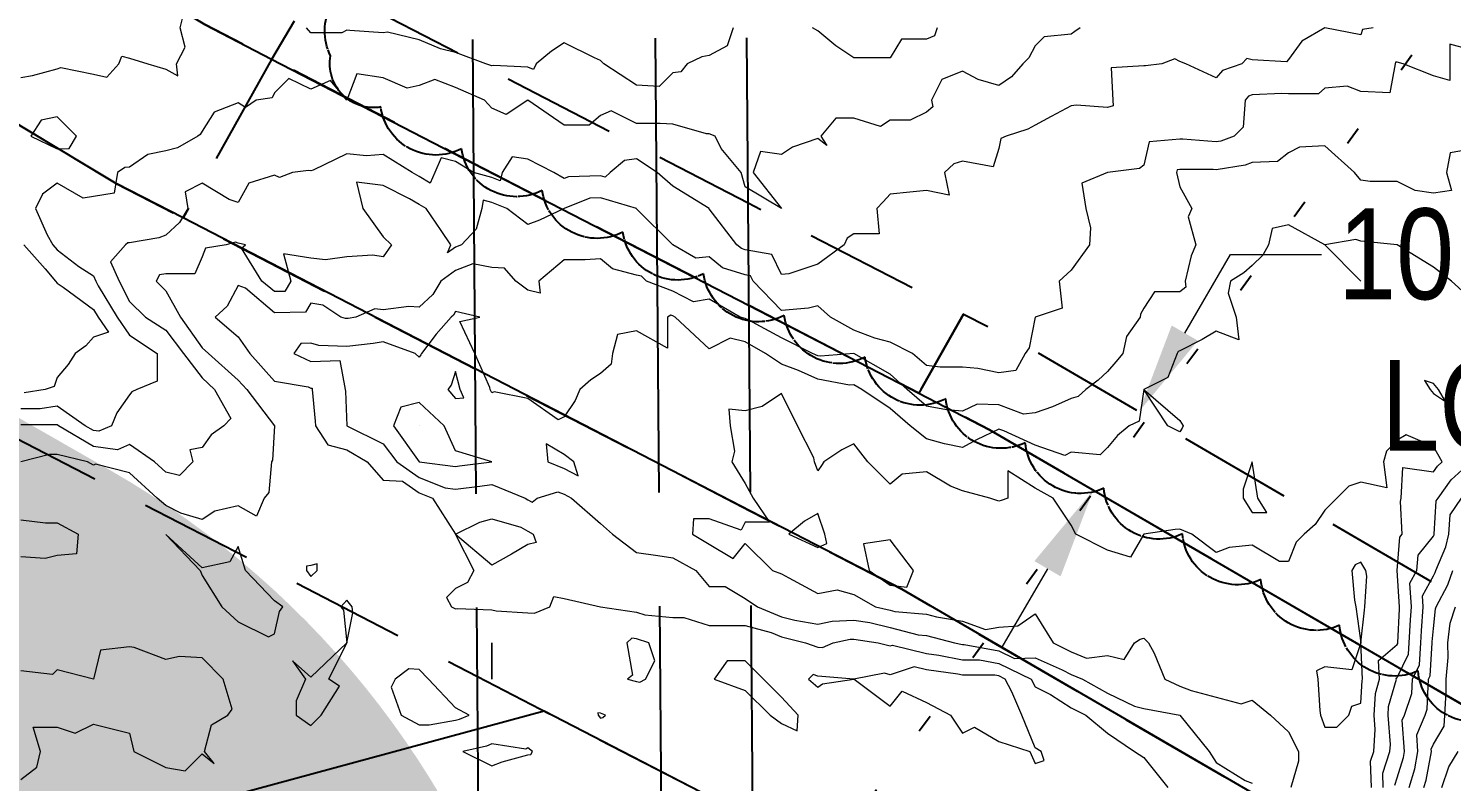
# Model space of a CAD drawing. Extents: x 532589 to 538856, y 6045658 to 6049082.
# Drawn here: x 534126.9 to 534283.3, y 6047279.6 to 6047362.5 of the extents above; entities that cross this region are included whole.
import ezdxf

# ---------------------------------------------------------------- set-up
doc = ezdxf.new("R2010")
doc.units = 0
doc.header["$LTSCALE"] = 5
doc.header["$PDSIZE"] = 0.5
for name, pattern in [('0', [1, 1, 0]), ('foc-ACCESSROAD', [3.75, 2.5, -1.25]), ('foc-TOPO', [1, 0.2, -0.8]), ('foc-UNSURVEYED', [12.5, 10, -2.5])]:
    doc.linetypes.add(name, pattern=pattern)
doc.layers.get('Defpoints').update_dxf_attribs({"color": 9})
for name, color, linetype in [('C-AR', 13, 'foc-ACCESSROAD'), ('C-RW', 13, 'Continuous'), ('C-WS', 13, 'foc-ACCESSROAD'), ('F-AR', 190, 'foc-ACCESSROAD'), ('F-RW', 190, 'Continuous'), ('L-USEC', 7, 'foc-UNSURVEYED'), ('P-BUFFER-H 30m', 51, 'Continuous'), ('T-BUSH', 110, '0'), ('T-VEGETATION CHANGE', 104, 'foc-TOPO')]:
    doc.layers.add(name, color=color, linetype=linetype)
doc.layers.add('C-AR-T', color=13, linetype='Continuous', lineweight=9)
doc.layers.add('C-TOPO-MAJR', color=7, linetype='Continuous', lineweight=15, true_color=0xd3aa5f)
doc.layers.add('C-TOPO-MINR', color=7, linetype='Continuous', lineweight=13, true_color=0xe9d5af)
doc.styles.add('80CG', font='ARIALN.TTF', dxfattribs={"height": 10})
doc.dimstyles.new('Compass 5 000', dxfattribs={"dimscale": 5, "dimtxt": 9, "dimasz": 2, "dimexe": 0.2, "dimexo": 0.0625, "dimgap": 0.5, "dimtad": 0, "dimtih": 1, "dimtoh": 1, "dimzin": 0, "dimdsep": 46, "dimtxsty": '80CG', "dimcen": 0.1, "dimse1": 1, "dimse2": 1, "dimclrd": 256, "dimclrt": 256, "dimaunit": 1, "dimadec": 4, "dimazin": 0, "dimtfac": 0.06, "dimtofl": 0, "dimtmove": 0, "dimatfit": 1, "dimfxl": 0.2, "dimtolj": 1, "dimtzin": 0, "dimlwd": -1, "dimarcsym": 0})

# ---------------------------------------------------------------- blocks, each defined once
blk = doc.blocks.new('*D543')
at = {"layer": 'C-AR-T', "transparency": 16777216}
for p, q in [((534254, 6047328.96), (534259.03, 6047337.6)), ((534259.03, 6047337.6), (534269.03, 6047337.6)), ((534238.91, 6047303.02), (534233.88, 6047294.38))]:
    blk.add_line(p, q, dxfattribs=at)
for points in [[(534252.56, 6047329.79), (534255.44, 6047328.12), (534248.97, 6047320.31)], [(534237.47, 6047303.86), (534240.35, 6047302.18), (534243.94, 6047311.67)]]:
    blk.add_solid(points, dxfattribs=at)
at = {"layer": 'Defpoints', "color": 0, "transparency": 16777216}
for p in [(534248.97, 6047320.31), (534271.82, 6047307.02), (534266.79, 6047298.37)]:
    blk.add_point(p, dxfattribs=at)
at = {"layer": 'C-AR-T', "transparency": 16777216, "insert": (534308.11, 6047337.6), "char_height": 10, "attachment_point": 5, "style": '80CG'}
blk.add_mtext('\\A1;Murphy\\P10.00 P/L R/W\\PLOC 195181', dxfattribs=at)

msp = doc.modelspace()

# ---------------------------------------------------------------- hatches: boundary and pattern name
at = {"layer": 'P-BUFFER-H 30m'}
h = msp.add_hatch(color=256, dxfattribs=at)
h.dxf.hatch_style = 1
edge = h.paths.add_edge_path()
edge.add_line((533962.39, 6047413.291), (534135.818, 6047313.884))
edge.add_arc((534086.114, 6047227.17), 99.949, -29.1674, 60.17902, ccw=False)
edge.add_line((534173.389, 6047178.458), (534124.675, 6047091.178))
edge.add_arc((534037.4, 6047139.889), 99.949, 240.19293, 330.8326, ccw=False)
edge.add_line((533987.717, 6047053.163), (533814.265, 6047152.528))
edge.add_arc((533863.948, 6047239.254), 99.949, 150.83228, 240.19293, ccw=False)
edge.add_line((533776.673, 6047287.966), (533825.411, 6047375.289))
edge.add_arc((533912.686, 6047326.577), 99.949, 60.17902, 150.83228, ccw=False)

# ---------------------------------------------------------------- linework, layer by layer
at = {"layer": 'C-AR', "flags": 128}
for points in [[(533609.668, 6047680.248), (533677.202, 6047642.232), (533716.695, 6047618.429), (533842.242, 6047550.595), (533858.794, 6047541.66), (533938.281, 6047490.705), (533958.751, 6047481.644), (533959.502, 6047481.184), (533985.041, 6047470.006), (534033.186, 6047439.328), (534069.648, 6047414.106), (534110.106, 6047396.314), (534151.14, 6047371.643), (534175.731, 6047358.93), (534206.009, 6047343.276), (534229.673, 6047331.043), (534224.752, 6047322.326), (534206.095, 6047331.972), (534175.816, 6047347.625), (534146.261, 6047362.904), (534105.496, 6047387.414), (534064.745, 6047405.334), (534038.605, 6047423.417), (534027.628, 6047431.01), (534026.239, 6047431.906), (534025.856, 6047432.153), (533982.143, 6047460.35), (533979.375, 6047461.576), (533954.618, 6047472.534), (533953.061, 6047473.224), (533933.529, 6047481.869), (533853.706, 6047533.04), (533821.464, 6047550.45), (533711.823, 6047609.692), (533672.166, 6047633.588), (533604.796, 6047671.512)], [(534370.428, 6047238.178), (534368.325, 6047239.299), (534232.513, 6047318.313), (534224.752, 6047322.326), (534229.673, 6047331.043), (534237.329, 6047327.084), (534373.192, 6047248.039), (534375.13, 6047247.008)]]:
    msp.add_lwpolyline(points, dxfattribs=at)
at = {"layer": 'C-RW'}
for points in [[(534105.49, 6047387.408), (534146.261, 6047362.904), (534153.585, 6047359.109), (534175.816, 6047347.625), (534206.095, 6047331.972), (534224.752, 6047322.326), (534232.513, 6047318.313), (534368.325, 6047239.299), (534370.428, 6047238.178)], [(534361.025, 6047220.519), (534358.589, 6047221.816), (534222.883, 6047300.77), (534206.265, 6047309.362), (534175.987, 6047325.015), (534143.876, 6047341.616), (534136.503, 6047345.427), (534096.277, 6047369.613)]]:
    msp.add_lwpolyline(points, dxfattribs=at)
at = {"layer": 'C-TOPO-MAJR', "color": 9, "true_color": 0xbfbfbf, "flags": 128}
for points, elevation in [([(534204.355, 6047362.552), (534203.691, 6047360.561), (534201.7, 6047359.49), (534200.903, 6047359.368), (534199.311, 6047358.571), (534198.604, 6047357.685), (534197.719, 6047357.574), (534196.225, 6047356.082), (534193.737, 6047356.229), (534190.118, 6047358.571), (534189.755, 6047358.933), (534189.091, 6047359.235), (534185.774, 6047360.894), (534184.38, 6047359.964), (534182.678, 6047358.571), (534182.405, 6047357.957), (534181.792, 6047358.208), (534178, 6047358.381), (534177.81, 6047358.361), (534177.146, 6047358.571), (534173.829, 6047359.815), (534172.17, 6047360.229), (534169.847, 6047361.225), (534166.364, 6047362.054), (534165.865, 6047361.983), (534162.19, 6047362.246), (534161.884, 6047362.303), (534161.314, 6047361.983), (534157.902, 6047361.983), (534157.459, 6047362.552)], 859), ([(534226.761, 6047362.552), (534226.495, 6047361.647), (534225.59, 6047361.308), (534222.853, 6047361.308), (534221.609, 6047359.235), (534220.944, 6047359.235), (534217.627, 6047359.235), (534215.636, 6047360.561), (534213.645, 6047362.22), (534213.076, 6047362.552)], 859), ([(534131.358, 6047349.28), (534132.154, 6047350.607), (534130.03, 6047352.731), (534128.26, 6047352.377), (534127.135, 6047350.607), (534130.03, 6047349.222), (534131.358, 6047349.28)], 859), ([(534285.315, 6047332.871), (534283.325, 6047334.681), (534281.334, 6047336.212), (534277.352, 6047338.662), (534273.37, 6047339.061), (534272.801, 6047339.232), (534269.389, 6047338.662), (534273.37, 6047334.681), (534269.389, 6047338.662), (534265.407, 6047340.875), (534263.597, 6047340.472), (534263.195, 6047338.662), (534262.563, 6047337.525), (534261.425, 6047336.388), (534260.506, 6047335.6), (534259.036, 6047334.681), (534258.772, 6047333.352), (534259.656, 6047330.699), (534259.931, 6047328.211), (534257.444, 6047329.168), (534255.927, 6047328.234), (534253.462, 6047327.002), (534253.263, 6047326.916), (534253.155, 6047326.717), (534252.135, 6047324.063), (534249.48, 6047322.736), (534253.462, 6047319.323), (534253.824, 6047318.754), (534253.728, 6047318.488), (534253.462, 6047318.09), (534252.135, 6047318.754), (534249.48, 6047322.736), (534248.982, 6047319.252), (534247.888, 6047318.754), (534246.585, 6047317.667), (534245.499, 6047316.365), (534244.702, 6047315.569), (534241.517, 6047315.859), (534240.814, 6047315.475), (534237.535, 6047316.61), (534234.123, 6047318.185), (534233.554, 6047318.374), (534231.113, 6047317.213), (534229.572, 6047316.365), (534227.581, 6047316.763), (534225.59, 6047317.306), (534223.82, 6047318.754), (534221.609, 6047320.65), (534218.481, 6047322.736), (534217.627, 6047323.255), (534217.149, 6047323.214), (534213.645, 6047323.892), (534211.537, 6047324.844), (534209.664, 6047325.537), (534207.894, 6047326.717), (534205.682, 6047328.001), (534204.023, 6047328.376), (534201.7, 6047327.215), (534197.984, 6047330.699), (534197.719, 6047330.836), (534197.497, 6047330.92), (534197.149, 6047330.699), (534197.149, 6047327.287), (534193.737, 6047329.206), (534191.642, 6047328.812), (534191.083, 6047326.717), (534190.926, 6047325.546), (534189.755, 6047324.505), (534188.694, 6047323.797), (534187.482, 6047322.736), (534186.969, 6047321.54), (534185.774, 6047319.749), (534185.109, 6047319.418), (534181.792, 6047321.74), (534178.059, 6047322.487), (534177.81, 6047322.373), (534177.644, 6047322.736), (534177.589, 6047322.957), (534175.944, 6047326.717), (534174.298, 6047330.23), (534176.483, 6047330.699), (534173.829, 6047331.312), (534173.601, 6047330.927), (534173.36, 6047330.699), (534171.714, 6047328.832), (534170.069, 6047326.717), (534170.013, 6047326.551), (534169.847, 6047326.319), (534169.404, 6047326.717), (534165.865, 6047327.992), (534164.767, 6047327.816), (534161.884, 6047327.483), (534158.787, 6047327.602), (534157.902, 6047327.855), (534156.816, 6047327.803), (534156.065, 6047326.717), (534157.902, 6047325.832), (534161.118, 6047325.952), (534161.703, 6047322.736), (534161.718, 6047322.569), (534161.884, 6047318.754), (534165.865, 6047316.763), (534167.358, 6047314.772), (534169.847, 6047313.078), (534172.691, 6047311.928), (534173.829, 6047311.786), (534176.483, 6047312.118), (534177.81, 6047312.284), (534181.486, 6047310.791), (534181.792, 6047310.617), (534182.235, 6047310.348), (534182.788, 6047310.791), (534185.071, 6047311.494), (534185.774, 6047311.218), (534186.571, 6047310.791), (534189.755, 6047307.98), (534191.083, 6047306.809), (534193.737, 6047304.818), (534196.079, 6047304.467), (534197.719, 6047304.221), (534200.253, 6047302.827), (534201.7, 6047301.058), (534203.47, 6047301.058), (534205.682, 6047299.75), (534207.009, 6047298.846), (534209.664, 6047297.74), (534211.138, 6047297.371), (534213.645, 6047296.915), (534215.238, 6047297.253), (534217.627, 6047297.378), (534219.369, 6047297.103), (534221.609, 6047296.57), (534224.691, 6047295.763), (534225.59, 6047295.684), (534228.687, 6047294.864), (534229.572, 6047294.694), (534229.742, 6047294.694), (534233.554, 6047293.971), (534235.279, 6047293.138), (534237.535, 6047293.216), (534240.522, 6047291.877), (534241.517, 6047291.38), (534242.741, 6047290.882), (534245.499, 6047289.324), (534248.484, 6047287.896), (534249.48, 6047287.648), (534253.462, 6047286.901), (534256.686, 6047282.919), (534257.444, 6047281.694), (534260.628, 6047279.735), (534261.425, 6047279.435)], 860), ([(534126.368, 6047338.662), (534128.703, 6047336.008), (534129.831, 6047334.681), (534130.03, 6047334.431), (534130.695, 6047334.016), (534134.012, 6047331.564), (534134.536, 6047330.699), (534135.671, 6047329.04), (534134.012, 6047328.487), (534133.174, 6047327.555), (534132.021, 6047326.717), (534131.255, 6047325.493), (534130.03, 6047324.064), (534129.698, 6047323.068), (534128.702, 6047322.736), (534126.403, 6047322.382)], 859), ([(534275.811, 6047278.937), (534275.759, 6047280.53), (534276.555, 6047282.919), (534276.605, 6047283.666), (534276.357, 6047286.901), (534276.411, 6047287.842), (534277.259, 6047290.882), (534277.255, 6047290.979), (534277.352, 6047291.063), (534278.6, 6047293.616), (534278.679, 6047294.864), (534278.8, 6047297.398), (534278.919, 6047298.846), (534278.749, 6047301.43), (534279.504, 6047302.827), (534279.642, 6047304.519), (534281.334, 6047306.587), (534281.399, 6047306.744), (534281.415, 6047306.809), (534281.64, 6047310.484), (534281.847, 6047310.791), (534283.287, 6047312.819), (534285.315, 6047314.63)], 860)]:
    msp.add_lwpolyline(points, dxfattribs=dict(at, elevation=elevation))
at = {"layer": 'C-TOPO-MINR', "color": 254, "true_color": 0xd9d9d9, "flags": 128}
for points, elevation in [([(534126.049, 6047357.077), (534127.306, 6047357.313), (534130.03, 6047358.04), (534130.428, 6047358.173), (534134.012, 6047357.455), (534135.479, 6047357.103), (534136.799, 6047358.571), (534137.14, 6047359.424), (534137.994, 6047359.2), (534139.986, 6047358.571), (534141.975, 6047358.002), (534143.302, 6047357.244), (534143.169, 6047358.571), (534144.099, 6047360.428), (534143.569, 6047362.552), (534144.046, 6047364.463), (534145.957, 6047365.539), (534147.019, 6047365.472), (534149.939, 6047365.128), (534151.266, 6047365.206), (534151.196, 6047366.534)], 859.2), ([(534242.513, 6047362.552), (534241.915, 6047362.154), (534241.517, 6047361.828), (534238.531, 6047361.556), (534237.535, 6047360.56), (534236.872, 6047359.234), (534236.209, 6047358.571), (534234.959, 6047357.165), (534233.554, 6047356.182), (534231.279, 6047356.863), (534229.572, 6047357.774), (534227.297, 6047356.864), (534226.159, 6047354.589), (534226.315, 6047353.865), (534225.59, 6047353.261), (534223.821, 6047352.377), (534221.609, 6047352.377), (534220.547, 6047351.669), (534217.627, 6047352.598), (534215.636, 6047352.598), (534213.977, 6047350.607), (534214.641, 6047349.611), (534213.645, 6047350.373), (534210.876, 6047349.395), (534209.664, 6047348.617), (534207.34, 6047348.949), (534206.567, 6047346.626), (534209.661, 6047342.646), (534205.682, 6047345.032), (534205.213, 6047346.626), (534203.029, 6047349.278), (534202.366, 6047350.607), (534201.7, 6047350.892), (534201.434, 6047350.873), (534197.719, 6047351.935), (534196.325, 6047352.001), (534193.737, 6047352.001), (534190.95, 6047353.394), (534189.755, 6047352.882), (534188.531, 6047351.832), (534185.774, 6047351.832), (534181.793, 6047354.589), (534181.792, 6047354.589), (534181.792, 6047354.589), (534181.79, 6047354.589), (534179.404, 6047352.995), (534177.81, 6047353.704), (534177.014, 6047354.589), (534173.829, 6047355.974), (534171.553, 6047356.865), (534169.847, 6047356.182), (534168.52, 6047355.916), (534165.865, 6047357.054), (534162.989, 6047357.465), (534161.884, 6047354.59), (534160.075, 6047356.761), (534157.902, 6047355.783), (534155.514, 6047356.977), (534153.92, 6047355.386), (534153.654, 6047354.855), (534151.927, 6047354.589), (534150.735, 6047353.793), (534149.939, 6047354.283), (534147.284, 6047353.262), (534145.957, 6047351.177), (534145.747, 6047350.817), (534145.514, 6047350.607), (534143.25, 6047349.333), (534141.975, 6047349.015), (534139.984, 6047348.617), (534137.994, 6047347.194), (534137.464, 6047347.156), (534136.668, 6047346.626), (534136.289, 6047344.349), (534134.012, 6047343.969), (534132.875, 6047343.781), (534130.03, 6047345.455), (534128.438, 6047344.237), (534127.641, 6047342.644), (534128.945, 6047339.748), (534129.553, 6047338.662), (534130.03, 6047338.12), (534132.418, 6047336.274), (534134.012, 6047335.25), (534134.269, 6047334.681), (534134.543, 6047334.15), (534136.631, 6047330.699), (534137.994, 6047328.708), (534141.039, 6047326.717), (534141.039, 6047323.672), (534138.79, 6047322.736), (534138.228, 6047322.501), (534137.994, 6047322.167), (534136.588, 6047320.16), (534136.003, 6047318.754), (534134.625, 6047318.141), (534134.012, 6047318.223), (534133.127, 6047318.754), (534130.03, 6047320.898), (534128.172, 6047320.612), (534126.049, 6047320.612)], 859.2), ([(534269.387, 6047362.552), (534266.874, 6047361.086), (534265.407, 6047359.067), (534265.173, 6047358.804), (534261.425, 6047359.013), (534260.813, 6047359.183), (534260.289, 6047358.571), (534258.155, 6047357.859), (534257.444, 6047357.038), (534254.124, 6047358.571), (534253.462, 6047358.854), (534252.894, 6047359.138), (534251.472, 6047358.571), (534249.69, 6047358.361), (534249.48, 6047358.35), (534245.918, 6047358.152), (534246.096, 6047354.589), (534246.128, 6047353.96), (534245.499, 6047353.793), (534242.086, 6047354.02), (534241.517, 6047353.976), (534239.327, 6047352.797), (534237.535, 6047351.832), (534236.739, 6047351.404), (534234.349, 6047350.607), (534233.788, 6047350.373), (534233.554, 6047349.281), (534232.942, 6047347.238), (534229.572, 6047347.87), (534228.624, 6047347.574), (534227.581, 6047346.626), (534228.08, 6047344.136), (534225.59, 6047344.634), (534223.78, 6047344.454), (534221.609, 6047344.237), (534220.85, 6047343.402), (534220.161, 6047342.644), (534220.414, 6047339.857), (534217.627, 6047339.857), (534216.881, 6047339.409), (534216.541, 6047338.662), (534213.645, 6047336.538), (534210.46, 6047335.476), (534209.664, 6047335.404), (534208.61, 6047337.608), (534205.682, 6047338.113), (534205.263, 6047338.243), (534204.745, 6047338.662), (534201.703, 6047342.641), (534201.701, 6047342.644), (534201.7, 6047342.646), (534201.699, 6047342.645), (534197.719, 6047345.133), (534196.013, 6047346.626), (534193.737, 6047348.142), (534192.41, 6047347.952), (534190.842, 6047346.626), (534190.275, 6047346.106), (534189.755, 6047346.264), (534186.242, 6047346.157), (534185.774, 6047345.962), (534184.636, 6047346.626), (534181.792, 6047348.1), (534180.061, 6047348.357), (534178.948, 6047346.626), (534178.747, 6047345.689), (534177.81, 6047346.076), (534175.819, 6047346.626), (534173.829, 6047347.851), (534172.236, 6047348.219), (534171.554, 6047346.626), (534171.042, 6047345.431), (534169.847, 6047346.166), (534169.051, 6047346.626), (534165.865, 6047348.617), (534164.028, 6047348.463), (534161.884, 6047348.685), (534158.167, 6047346.89), (534157.902, 6047346.824), (534157.669, 6047346.859), (534155.912, 6047346.626), (534154.488, 6047346.058), (534153.92, 6047346.32), (534151.11, 6047345.454), (534149.939, 6047343.306), (534148.945, 6047343.637), (534145.957, 6047345.431), (534144.099, 6047344.502), (534144.409, 6047342.644), (534143.486, 6047341.133), (534141.975, 6047339.724), (534141.217, 6047339.421), (534137.994, 6047338.883), (534137.785, 6047338.871), (534137.552, 6047338.662), (534135.886, 6047336.788), (534136.838, 6047334.681), (534137.994, 6047332.441), (534139.736, 6047330.699), (534141.975, 6047329.266), (534143.906, 6047326.717), (534145.957, 6047324.01), (534147.342, 6047322.736), (534149.143, 6047319.55), (534148.347, 6047318.754), (534146.953, 6047317.758), (534145.957, 6047316.364), (534144.631, 6047316.098), (534144.962, 6047314.772), (534143.468, 6047313.28), (534141.975, 6047313.635), (534140.719, 6047314.772), (534137.994, 6047316.69), (534136.666, 6047316.1), (534134.012, 6047316.454), (534130.178, 6047318.754), (534130.03, 6047318.856), (534129.942, 6047318.842), (534126.049, 6047318.842)], 859.4), ([(534274.697, 6047362.552), (534273.551, 6047362.371), (534273.37, 6047361.757), (534269.398, 6047362.552)], 859.4), ([(534285.315, 6047360.163), (534283.144, 6047360.742), (534283.144, 6047358.571), (534283.144, 6047356.76), (534281.334, 6047357.243), (534278.015, 6047358.571), (534277.352, 6047358.78), (534277.171, 6047358.751), (534277.118, 6047358.571), (534276.555, 6047355.385), (534273.37, 6047355.537), (534271.838, 6047356.121), (534269.389, 6047355.917), (534268.696, 6047355.281), (534265.407, 6047355.281), (534264.683, 6047355.313), (534261.425, 6047355.158), (534260.999, 6047355.015), (534260.629, 6047354.589), (534260.43, 6047351.603), (534259.434, 6047350.607), (534257.975, 6047350.076), (534257.444, 6047349.995), (534253.794, 6047350.276), (534253.462, 6047350.276), (534250.093, 6047349.995), (534249.48, 6047347.421), (534249.038, 6047347.067), (534245.508, 6047346.626), (534245.501, 6047346.623), (534245.499, 6047346.625), (534242.689, 6047345.454), (534243.11, 6047342.644), (534243.641, 6047340.52), (534243.508, 6047338.662), (534241.517, 6047335.876), (534240.19, 6047334.681), (534240.522, 6047331.694), (534237.54, 6047330.699), (534237.539, 6047330.696), (534237.535, 6047330.696), (534236.907, 6047327.346), (534236.449, 6047326.717), (534235.427, 6047324.844), (534233.554, 6047324.594), (534231.232, 6047325.058), (534229.572, 6047325.185), (534227.122, 6047325.185), (534225.59, 6047325.39), (534224.059, 6047326.717), (534221.609, 6047327.942), (534219.932, 6047328.394), (534217.627, 6047329.286), (534215.05, 6047330.699), (534213.645, 6047331.956), (534212.65, 6047331.694), (534209.664, 6047331.423), (534206.548, 6047334.681), (534206.268, 6047335.266), (534205.682, 6047335.367), (534203.167, 6047336.147), (534201.7, 6047337.335), (534200.234, 6047337.195), (534197.719, 6047338.661), (534197.718, 6047338.662), (534197.716, 6047338.662), (534193.737, 6047342.641), (534193.736, 6047342.644), (534189.755, 6047343.851), (534188.584, 6047343.815), (534185.775, 6047342.644), (534185.774, 6047342.643), (534185.774, 6047342.643), (534183.059, 6047341.377), (534181.792, 6047340.902), (534179.47, 6047342.644), (534177.81, 6047343.331), (534176.862, 6047343.592), (534176.704, 6047342.644), (534176.079, 6047340.393), (534174.492, 6047338.662), (534173.829, 6047338.406), (534172.944, 6047337.778), (534173.298, 6047338.662), (534172.237, 6047340.254), (534170.594, 6047342.644), (534169.847, 6047343.103), (534168.761, 6047343.73), (534165.865, 6047345.178), (534162.932, 6047345.577), (534163.636, 6047342.644), (534165.865, 6047339.547), (534166.802, 6047338.662), (534165.865, 6047337.335), (534164.728, 6047337.525), (534161.884, 6047337.335), (534159.541, 6047337.023), (534157.902, 6047337.195), (534154.916, 6047337.667), (534155.731, 6047334.681), (534155.058, 6047333.543), (534153.92, 6047333.51), (534152.547, 6047334.681), (534150.3, 6047338.301), (534150.734, 6047338.662), (534149.939, 6047338.861), (534149.655, 6047338.946), (534148.612, 6047338.662), (534146.336, 6047338.283), (534145.957, 6047337.336), (534145.161, 6047335.477), (534141.975, 6047335.477), (534141.283, 6047335.373), (534140.913, 6047334.681), (534141.975, 6047333.619), (534143.598, 6047330.699), (534145.957, 6047327.346), (534146.66, 6047326.717), (534149.939, 6047323.784), (534150.887, 6047322.736), (534153.92, 6047318.754), (534153.921, 6047318.754), (534153.925, 6047318.749), (534153.92, 6047318.744), (534153.711, 6047314.981), (534153.589, 6047314.772), (534153.308, 6047311.403), (534152.783, 6047310.791), (534151.929, 6047308.8), (534149.939, 6047309.925), (534147.379, 6047309.369), (534145.957, 6047308.448), (534143.635, 6047309.131), (534141.975, 6047309.994), (534141.027, 6047310.791), (534137.994, 6047313.561), (534134.246, 6047314.539), (534134.012, 6047314.411), (534133.35, 6047314.772), (534130.03, 6047315.602), (534129.201, 6047315.602), (534126.051, 6047314.772)], 859.6), ([(534285.315, 6047349.159), (534283.172, 6047348.769), (534282.781, 6047346.626), (534283.324, 6047344.636), (534281.334, 6047344.351), (534279.342, 6047344.636), (534277.352, 6047345.631), (534274.365, 6047345.631), (534273.37, 6047345.773), (534272.668, 6047346.626), (534269.389, 6047349.559), (534266.602, 6047349.413), (534265.407, 6047348.769), (534264.195, 6047347.837), (534261.425, 6047347.711), (534260.629, 6047347.422), (534257.444, 6047346.932), (534257.112, 6047346.957), (534253.462, 6047346.957), (534253.156, 6047346.932), (534253.083, 6047346.626), (534253.462, 6047345.032), (534254.789, 6047342.644), (534254.38, 6047341.726), (534255.232, 6047338.662), (534254.688, 6047337.437), (534254.031, 6047334.681), (534254.125, 6047334.017), (534253.462, 6047333.487), (534250.674, 6047333.487), (534249.48, 6047331.695), (534249.149, 6047331.031), (534249.082, 6047330.699), (534247.606, 6047328.591), (534247.205, 6047326.717), (534246.418, 6047325.798), (534245.499, 6047324.726), (534244.46, 6047323.774), (534243.11, 6047322.736), (534242.275, 6047321.977), (534241.517, 6047321.74), (534239.44, 6047320.831), (534237.535, 6047320.159), (534236.278, 6047320.011), (534233.554, 6047321.066), (534231.165, 6047321.143), (534229.572, 6047320.347), (534227.802, 6047320.524), (534225.59, 6047320.926), (534223.495, 6047322.736), (534221.609, 6047324.442), (534217.628, 6047326.717), (534217.627, 6047326.717), (534213.963, 6047326.399), (534213.645, 6047326.461), (534213.077, 6047326.717), (534209.664, 6047328.424), (534205.989, 6047330.392), (534205.682, 6047330.57), (534205.112, 6047330.699), (534201.7, 6047332.689), (534199.995, 6047332.405), (534197.719, 6047333.582), (534194.823, 6047334.681), (534194.257, 6047335.2), (534193.737, 6047335.31), (534191.083, 6047336.008), (534189.755, 6047337.131), (534188.096, 6047337.003), (534185.774, 6047337.003), (534182.986, 6047334.681), (534183.119, 6047333.354), (534181.792, 6047333.686), (534180.465, 6047334.681), (534179.216, 6047336.086), (534177.81, 6047336.174), (534175.715, 6047336.567), (534173.829, 6047335.837), (534172.2, 6047334.681), (534171.326, 6047333.202), (534169.847, 6047331.804), (534168.676, 6047331.87), (534165.865, 6047331.496), (534164.946, 6047331.618), (534162.88, 6047330.699), (534162.021, 6047330.561), (534161.884, 6047330.545), (534161.736, 6047330.551), (534161.219, 6047330.699), (534159.229, 6047332.026), (534157.902, 6047332.229), (534157.334, 6047331.267), (534153.92, 6047331.168), (534150.736, 6047333.883), (534149.939, 6047334.182), (534148.727, 6047331.911), (534147.405, 6047330.699), (534149.939, 6047328.555), (534151.196, 6047326.717), (534153.92, 6047323.672), (534157.617, 6047323.021), (534157.902, 6047322.883), (534158.056, 6047322.889), (534158.083, 6047322.736), (534158.4, 6047319.251), (534158.421, 6047318.754), (534159.788, 6047316.658), (534161.884, 6047316.099), (534164.096, 6047314.772), (534165.865, 6047312.782), (534167.989, 6047312.649), (534169.847, 6047311.384), (534171.314, 6047310.791), (534173.829, 6047306.809), (534176.483, 6047308.136), (534177.81, 6047308.515), (534180.997, 6047307.604), (534181.792, 6047307.155), (534182.36, 6047306.809), (534182.676, 6047305.925), (534181.792, 6047305.672), (534179.983, 6047304.636), (534177.81, 6047303.396), (534173.834, 6047306.804), (534175.822, 6047302.827), (534175.158, 6047301.498), (534173.829, 6047300.834), (534172.833, 6047299.841), (534173.387, 6047298.846), (534173.829, 6047298.611), (534174.018, 6047298.656), (534177.81, 6047298.484), (534178.279, 6047298.377), (534181.792, 6047298.182), (534182.495, 6047298.143), (534184.183, 6047298.846), (534184.637, 6047299.982), (534185.774, 6047299.729), (534189.755, 6047298.846), (534189.755, 6047298.846), (534189.757, 6047298.846), (534193.737, 6047298.255), (534194.622, 6047297.96), (534197.719, 6047297.651), (534198.913, 6047297.651), (534201.7, 6047296.786), (534203.76, 6047296.786), (534205.682, 6047296.786), (534208.526, 6047296.002), (534209.664, 6047295.528), (534212.318, 6047294.864), (534213.645, 6047294.386), (534214.165, 6047294.344), (534215.353, 6047294.864), (534217.229, 6047295.262), (534217.627, 6047295.283), (534220.281, 6047294.864), (534221.609, 6047294.545), (534221.85, 6047294.623), (534225.59, 6047293.688), (534226.952, 6047293.502), (534229.572, 6047293), (534231.436, 6047293), (534233.554, 6047292.599), (534237.109, 6047290.882), (534237.535, 6047290.029), (534239.243, 6047289.175), (534241.517, 6047287.697), (534243.11, 6047286.901), (534245.499, 6047284.91), (534248.485, 6047282.919), (534249.48, 6047282.255), (534252.135, 6047278.937)], 859.8), ([(534174.326, 6047322.736), (534173.829, 6047324.725), (534173.331, 6047323.233), (534172.976, 6047322.736), (534173.829, 6047321.741), (534174.747, 6047321.817), (534174.326, 6047322.736)], 860.2), ([(534281.904, 6047322.736), (534281.334, 6047323.401), (534280.337, 6047323.732), (534280.971, 6047322.736), (534281.334, 6047322.292), (534282.663, 6047321.407), (534281.904, 6047322.736)], 860.2), ([(534177.811, 6047314.772), (534177.811, 6047314.772), (534177.81, 6047314.773), (534177.81, 6047314.773), (534173.829, 6047315.997), (534172.593, 6047318.754), (534169.847, 6047321.323), (534167.805, 6047320.796), (534167.003, 6047318.754), (534169.846, 6047314.773), (534169.847, 6047314.772), (534169.847, 6047314.772), (534169.847, 6047314.772), (534173.829, 6047314.275), (534174.271, 6047314.33), (534177.81, 6047314.772), (534177.811, 6047314.772)], 860.2), ([(534281.785, 6047314.321), (534282.289, 6047314.772), (534281.334, 6047316.479), (534278.348, 6047317.758), (534277.352, 6047317.16), (534276.158, 6047315.966), (534275.859, 6047314.772), (534276.215, 6047311.927), (534273.37, 6047312.56), (534272.043, 6047312.118), (534270.716, 6047310.791), (534270.053, 6047310.127), (534269.389, 6047309.463), (534268.327, 6047307.871), (534267.114, 6047306.809), (534266.261, 6047305.955), (534265.407, 6047303.824), (534264.41, 6047303.824), (534261.425, 6047305.614), (534258.892, 6047305.361), (534257.444, 6047304.817), (534254.787, 6047306.809), (534253.462, 6047307.377), (534252.932, 6047307.339), (534249.48, 6047306.809), (534249.48, 6047306.809), (534249.48, 6047306.809), (534248.033, 6047304.275), (534245.499, 6047305.067), (534242.016, 6047306.809), (534241.517, 6047307.806), (534239.525, 6047310.791), (534237.535, 6047311.876), (534234.549, 6047313.777), (534234.549, 6047310.791), (534233.803, 6047310.542), (534233.554, 6047310.459), (534232.558, 6047310.791), (534229.572, 6047311.587), (534228.245, 6047312.117), (534225.59, 6047313.686), (534222.936, 6047313.445), (534221.609, 6047312.322), (534219.158, 6047314.772), (534217.627, 6047316.764), (534216.3, 6047316.099), (534214.309, 6047314.772), (534214.044, 6047314.374), (534213.645, 6047313.777), (534213.283, 6047314.772), (534213.203, 6047315.214), (534211.433, 6047318.754), (534209.664, 6047322.293), (534207.54, 6047320.878), (534205.682, 6047320.413), (534203.872, 6047320.564), (534204.023, 6047318.754), (534204.488, 6047315.966), (534204.189, 6047314.772), (534205.682, 6047312.384), (534206.567, 6047310.791), (534208.335, 6047308.138), (534205.682, 6047308.138), (534205.239, 6047307.252), (534201.7, 6047308.515), (534199.994, 6047308.515), (534199.862, 6047306.809), (534201.7, 6047305.723), (534204.355, 6047304.155), (534205.682, 6047305.812), (534208.667, 6047302.827), (534209.664, 6047302.465), (534210.461, 6047302.03), (534213.645, 6047300.294), (534215.79, 6047300.683), (534217.627, 6047300.173), (534220.016, 6047298.846), (534221.609, 6047298.466), (534222.122, 6047298.332), (534225.59, 6047298.026), (534226.706, 6047297.73), (534229.572, 6047297.253), (534232.087, 6047296.331), (534233.554, 6047296.606), (534235.661, 6047296.738), (534237.535, 6047298.05), (534239.526, 6047294.864), (534241.517, 6047293.868), (534243.194, 6047293.187), (534245.499, 6047293.458), (534247.337, 6047293.026), (534248.485, 6047294.864), (534249.082, 6047295.262), (534249.48, 6047295.395), (534250.011, 6047294.864), (534250.618, 6047293.726), (534251.803, 6047290.882), (534253.462, 6047290.086), (534254.707, 6047289.638), (534257.444, 6047288.891), (534260.182, 6047288.144), (534261.425, 6047288.559), (534263.416, 6047286.901), (534265.407, 6047285.09), (534266.493, 6047282.919), (534266.493, 6047281.833), (534265.641, 6047278.937)], 860.2), ([(534169.847, 6047318.754), (534169.847, 6047318.754), (534169.847, 6047318.754), (534169.847, 6047318.754), (534169.847, 6047318.753), (534169.848, 6047318.753), (534169.847, 6047318.754)], 860.4), ([(534186.822, 6047314.772), (534185.774, 6047315.602), (534183.782, 6047316.764), (534183.964, 6047314.772), (534185.774, 6047314.061), (534187.305, 6047313.241), (534186.822, 6047314.772)], 860.2), ([(534261.426, 6047314.772), (534261.426, 6047314.772), (534261.425, 6047314.773), (534261.425, 6047314.773), (534261.425, 6047314.772), (534260.431, 6047311.785), (534260.431, 6047310.791), (534261.425, 6047309.2), (534263.016, 6047309.2), (534262.037, 6047310.791), (534261.426, 6047314.772)], 860.2), ([(534274.526, 6047278.937), (534274.432, 6047281.857), (534274.786, 6047282.919), (534274.946, 6047285.325), (534274.825, 6047286.901), (534274.963, 6047289.29), (534275.407, 6047290.882), (534275.313, 6047292.922), (534277.352, 6047294.683), (534277.412, 6047294.804), (534277.415, 6047294.864), (534277.593, 6047298.604), (534277.613, 6047298.846), (534277.352, 6047302.827), (534277.651, 6047306.51), (534277.895, 6047306.809), (534277.731, 6047310.412), (534277.794, 6047310.791), (534277.98, 6047314.144), (534281.334, 6047313.686), (534281.785, 6047314.321)], 860.2), ([(534277.087, 6047279.203), (534277.352, 6047279.999), (534278.036, 6047282.235), (534278.163, 6047282.919), (534277.909, 6047286.343), (534278.148, 6047286.901), (534278.962, 6047289.273), (534279.033, 6047290.882), (534279.789, 6047292.427), (534279.943, 6047294.864), (534280.007, 6047296.191), (534280.224, 6047298.846), (534280.146, 6047300.033), (534281.334, 6047302.23), (534281.54, 6047302.621), (534281.612, 6047302.827), (534282.705, 6047305.438), (534283.04, 6047306.809), (534283.171, 6047308.953), (534284.416, 6047310.791)], 859.8), ([(534214.442, 6047306.809), (534213.645, 6047309.085), (534212.197, 6047308.257), (534210.461, 6047306.809), (534213.645, 6047305.361), (534214.641, 6047305.813), (534214.442, 6047306.809)], 860.2), ([(534126.049, 6047308.402), (534128.764, 6047308.075), (534130.03, 6047308.075), (534132.352, 6047306.809), (534132.174, 6047304.665), (534130.03, 6047304.487), (534128.703, 6047304.155), (534126.049, 6047304.32)], 859.6), ([(534154.464, 6047298.302), (534154.84, 6047298.846), (534153.92, 6047299.475), (534150.736, 6047302.827), (534149.939, 6047305.484), (534149.002, 6047303.764), (534145.957, 6047303.112), (534141.98, 6047306.804), (534145.758, 6047302.827), (534145.957, 6047302.259), (534148.13, 6047298.846), (534149.939, 6047297.187), (534153.255, 6047295.529), (534153.92, 6047295.861), (534154.464, 6047298.302)], 859.8), ([(534223.434, 6047301.002), (534224.186, 6047302.827), (534221.609, 6047306.197), (534218.689, 6047305.747), (534219.303, 6047302.827), (534221.609, 6047301.205), (534223.434, 6047301.002)], 860.4), ([(534158.626, 6047302.827), (534158.626, 6047303.552), (534157.902, 6047303.358), (534157.433, 6047303.296), (534157.46, 6047302.827), (534157.902, 6047302.163), (534158.626, 6047302.827)], 859.8), ([(534273.89, 6047302.827), (534273.37, 6047303.746), (534272.742, 6047303.456), (534272.375, 6047302.827), (534272.647, 6047299.569), (534272.802, 6047298.846), (534273.37, 6047294.865), (534273.369, 6047294.864), (534272.375, 6047291.877), (534269.389, 6047292.21), (534268.47, 6047291.801), (534268.642, 6047290.882), (534268.858, 6047287.431), (534268.921, 6047286.901), (534269.389, 6047285.574), (534270.715, 6047285.574), (534272.044, 6047286.901), (534272.376, 6047287.895), (534273.37, 6047288.227), (534273.515, 6047290.738), (534273.555, 6047290.882), (534273.371, 6047294.864), (534273.371, 6047294.864), (534273.749, 6047298.467), (534273.812, 6047298.846), (534273.999, 6047302.199), (534273.89, 6047302.827)], 860.4), ([(534278.652, 6047278.937), (534279.281, 6047280.99), (534279.638, 6047282.919), (534279.502, 6047284.751), (534280.424, 6047286.901), (534280.656, 6047287.578), (534280.803, 6047290.882), (534280.977, 6047291.239), (534281.207, 6047294.864), (534281.213, 6047294.984), (534281.334, 6047296.456), (534281.573, 6047298.607), (534281.648, 6047298.846), (534282.913, 6047301.248), (534283.464, 6047302.827)], 859.6), ([(534162.453, 6047298.846), (534161.884, 6047299.57), (534161.22, 6047298.846), (534161.504, 6047298.466), (534161.884, 6047294.866), (534162.548, 6047298.182), (534162.453, 6047298.846)], 859.8), ([(534280.277, 6047278.937), (534280.525, 6047279.746), (534281.112, 6047282.919), (534281.095, 6047283.158), (534281.334, 6047283.715), (534282.528, 6047285.706), (534282.591, 6047286.901), (534282.727, 6047289.489), (534282.727, 6047290.882), (534282.963, 6047293.235), (534282.926, 6047294.864), (534283.165, 6047297.014), (534283.744, 6047298.846)], 859.4), ([(534159.891, 6047290.882), (534161.879, 6047294.859), (534157.902, 6047291.081), (534155.914, 6047292.871), (534157.333, 6047290.882), (534156.309, 6047288.494), (534156.309, 6047286.901), (534157.902, 6047285.762), (534159.04, 6047286.901), (534161.086, 6047290.085), (534159.891, 6047290.882)], 859.8), ([(534177.812, 6047294.862), (534177.812, 6047294.864), (534177.81, 6047294.864), (534177.81, 6047294.864), (534177.808, 6047294.864), (534177.808, 6047290.885), (534177.809, 6047290.882), (534177.81, 6047290.882), (534177.812, 6047290.881), (534177.812, 6047290.882), (534177.812, 6047294.862)], 859.6), ([(534195.064, 6047294.864), (534193.737, 6047295.306), (534193.218, 6047295.383), (534192.651, 6047294.864), (534193.296, 6047291.324), (534192.744, 6047290.882), (534193.737, 6047290.617), (534194.098, 6047290.521), (534194.73, 6047290.882), (534195.728, 6047292.873), (534195.064, 6047294.864)], 859.6), ([(534148.299, 6047290.882), (534145.957, 6047293.224), (534143.469, 6047293.371), (534141.975, 6047293.026), (534138.492, 6047294.365), (534137.994, 6047294.421), (534134.807, 6047294.069), (534134.013, 6047290.882), (534134.015, 6047290.88), (534134.012, 6047290.877), (534134.01, 6047290.882), (534130.03, 6047291.878), (534129.533, 6047291.38), (534126.049, 6047291.767)], 859.8), ([(534174.271, 6047286.458), (534175.322, 6047286.901), (534173.829, 6047287.697), (534170.843, 6047290.882), (534169.847, 6047291.945), (534168.709, 6047292.02), (534167.191, 6047290.882), (534166.749, 6047289.998), (534167.857, 6047286.901), (534169.847, 6047285.829), (534170.919, 6047285.829), (534173.829, 6047286.357), (534174.271, 6047286.458)], 859.8), ([(534211.502, 6047286.901), (534209.664, 6047288.892), (534207.674, 6047290.882), (534205.682, 6047292.874), (534203.69, 6047292.874), (534202.268, 6047290.882), (534205.682, 6047289.624), (534208.406, 6047286.901), (534209.664, 6047285.981), (534211.371, 6047285.194), (534211.502, 6047286.901)], 859.6), ([(534238.197, 6047282.919), (534237.535, 6047283.316), (534236.102, 6047286.901), (534234.976, 6047289.46), (534234.265, 6047290.882), (534233.554, 6047291.226), (534233.13, 6047291.306), (534229.572, 6047291.306), (534229.048, 6047291.406), (534225.59, 6047291.878), (534224.263, 6047292.21), (534221.609, 6047291.36), (534220.98, 6047291.511), (534217.627, 6047290.883), (534217.627, 6047290.883), (534213.645, 6047291.2), (534213.148, 6047291.38), (534212.65, 6047290.882), (534213.645, 6047289.998), (534214.176, 6047290.352), (534217.627, 6047290.881), (534217.637, 6047290.873), (534221.609, 6047287.895), (534222.936, 6047289.555), (534225.59, 6047288.305), (534228.245, 6047286.901), (534229.572, 6047284.91), (534230.899, 6047285.573), (534233.554, 6047284.004), (534236.968, 6047282.919), (534237.535, 6047281.594), (534238.529, 6047281.926), (534238.197, 6047282.919)], 859.6), ([(534126.049, 6047279.821), (534127.791, 6047281.177), (534128.193, 6047282.919), (534127.376, 6047285.573), (534130.03, 6047285.573), (534132.023, 6047284.909), (534134.012, 6047285.905), (534135.34, 6047285.572), (534137.994, 6047284.908), (534138.462, 6047282.919), (534141.975, 6047281.162), (534144.108, 6047280.786), (534145.957, 6047282.635), (534147.285, 6047281.591), (534146.222, 6047282.919), (534147.004, 6047285.853), (534148.802, 6047286.901), (534149.276, 6047287.563), (534148.299, 6047290.882)], 859.8), ([(534190.021, 6047286.635), (534190.324, 6047286.901), (534189.755, 6047287.122), (534189.49, 6047287.166), (534189.521, 6047286.901), (534189.755, 6047286.594), (534190.021, 6047286.635)], 859.8), ([(534182.123, 6047282.588), (534182.289, 6047282.919), (534181.792, 6047283.316), (534181.544, 6047283.167), (534177.81, 6047283.757), (534177.221, 6047283.509), (534174.624, 6047282.919), (534177.81, 6047281.326), (534178.948, 6047281.781), (534181.792, 6047282.558), (534182.123, 6047282.588)], 859.6), ([(534282.263, 6047278.937), (534283.026, 6047281.227), (534284.041, 6047282.919)], 859.2)]:
    msp.add_lwpolyline(points, dxfattribs=dict(at, elevation=elevation))
at = {"layer": 'C-WS', "flags": 128}
msp.add_lwpolyline([(534153.579, 6047359.073), (534143.876, 6047341.616), (534136.503, 6047345.427), (534096.279, 6047369.612), (534054.939, 6047387.792), (534028.976, 6047405.751), (534027.222, 6047406.959), (534016.506, 6047414.342), (534014.857, 6047415.44), (533972.611, 6047442.691), (533944.736, 6047455.031), (533954.612, 6047472.523), (533959.496, 6047481.174), (533964.481, 6047490.012), (533999.307, 6047551.691), (534053.1, 6047646.984), (534174.07, 6047578.813), (534204.359, 6047561.743), (534219.463, 6047553.231), (534256.188, 6047532.536), (534205.231, 6047446.355), (534175.451, 6047395.99), (534158.734, 6047367.717), (534153.579, 6047359.073)], close=True, dxfattribs=at)
at = {"layer": 'F-AR', "flags": 128}
for points in [[(533595.053, 6047654.039), (533662.094, 6047616.301), (533701.809, 6047592.363), (533779.909, 6047550.162), (533843.543, 6047515.792), (533924.026, 6047464.198), (533972.611, 6047442.691), (534014.857, 6047415.44), (534016.512, 6047414.373), (534027.223, 6047406.964), (534054.939, 6047387.792), (534096.279, 6047369.612), (534136.503, 6047345.427), (534175.987, 6047325.015), (534206.265, 6047309.362), (534222.883, 6047300.77), (534358.589, 6047221.816), (534361.025, 6047220.519)], [(534346.929, 6047194.048), (534343.994, 6047195.61), (534208.446, 6047274.471), (534206.521, 6047275.466), (534176.243, 6047291.119), (534121.874, 6047319.227), (534082.46, 6047342.926), (534040.237, 6047361.493), (533999.849, 6047389.433), (533958.326, 6047416.215), (533909.78, 6047437.705), (533828.302, 6047489.938), (533717.611, 6047549.73), (533686.605, 6047566.488), (533642.784, 6047594.4), (533581.006, 6047628.85)]]:
    msp.add_lwpolyline(points, dxfattribs=at)
at = {"layer": 'F-RW', "flags": 128}
msp.add_lwpolyline([(534346.931, 6047194.052), (534343.772, 6047195.734), (534208.293, 6047274.555), (534183.575, 6047287.333), (534073.516, 6047257.474), (533986.625, 6047307.28), (533983.014, 6047376.511), (534048.992, 6047478.801), (534032.202, 6047489.631), (533962.725, 6047381.916), (533967.24, 6047295.362), (534070.761, 6047236.025), (534181.304, 6047266.016), (534337.85, 6047176.997)], dxfattribs=at)
at = {"layer": 'L-USEC'}
for p, q in [((534180.339, 6046748.767), (534174.266, 6047552.918)), ((534200.445, 6046748.919), (534194.372, 6047553.07)), ((534210.497, 6046748.977), (534204.423, 6047553.128))]:
    msp.add_line(p, q, dxfattribs=at)
at = {"layer": 'T-BUSH', "flags": 128}
msp.add_lwpolyline([(534370.365, 6047238.059, -0.2666011), (534366.801, 6047242.974, -0.5205671), (534358.057, 6047247.805, -0.5205671), (534349.313, 6047252.635, -0.5205671), (534340.568, 6047257.465, -0.5205671), (534331.824, 6047262.296, -0.5205671), (534323.08, 6047267.126, -0.5205671), (534314.335, 6047271.956, -0.5205671), (534305.591, 6047276.786, -0.5205671), (534296.91, 6047281.729, -0.5205671), (534288.276, 6047286.752, -0.5205671), (534279.641, 6047291.776, -0.5205671), (534271.006, 6047296.799, -0.5205671), (534262.371, 6047301.823, -0.5205671), (534253.737, 6047306.846, -0.5205671), (534245.102, 6047311.87, -0.5205671), (534236.467, 6047316.893, -0.5205671), (534227.723, 6047321.719, -0.5205671), (534218.849, 6047326.306, -0.5205671), (534209.975, 6047330.894, -0.5205671), (534201.101, 6047335.482, -0.5205671), (534192.227, 6047340.069, -0.5205671), (534183.353, 6047344.657, -0.5205671), (534174.479, 6047349.245, -0.5205671), (534165.605, 6047353.833, -0.5205671), (534160.094, 6047359.455, -0.5205671), (534164.852, 6047368.239, -0.5205671), (534169.61, 6047377.023, -0.5205671), (534174.368, 6047385.807, -0.5205671), (534179.149, 6047394.578, -0.5205671), (534184.453, 6047403.043, -0.5205671), (534189.758, 6047411.508, -0.5205671), (534195.062, 6047419.973, -0.5205671), (534199.956, 6047428.678, -0.5205671), (534204.736, 6047437.45, -0.5205671), (534209.516, 6047446.222, -0.5205671), (534214.296, 6047454.994, -0.5205671), (534219.076, 6047463.766, -0.5205671), (534223.856, 6047472.538, -0.5205671), (534228.636, 6047481.31, -0.5205671), (534233.416, 6047490.081, -0.5205671), (534238.196, 6047498.853, -0.5205671), (534242.976, 6047507.625, -0.5205671), (534247.756, 6047516.397, -0.5205671), (534252.536, 6047525.169, -0.5205671), (534253.968, 6047533.902, -0.5205671), (534245.252, 6047538.783, -0.5205671), (534236.536, 6047543.664, -0.5205671), (534227.82, 6047548.544, -0.5205671), (534219.103, 6047553.425, -0.5205671), (534210.387, 6047558.305, -0.5205671), (534201.67, 6047563.186, -0.5205671), (534192.954, 6047568.066, -0.5205671), (534184.238, 6047572.947, -0.5205671), (534175.521, 6047577.828, -0.5205671), (534166.805, 6047582.708, -0.5205671), (534158.089, 6047587.589, -0.5205671), (534149.372, 6047592.469, -0.5205671), (534140.656, 6047597.35, -0.5205671), (534131.94, 6047602.23, -0.5205671), (534123.223, 6047607.111, -0.5205671), (534114.507, 6047611.991, -0.5205671), (534105.79, 6047616.872, -0.5205671), (534097.074, 6047621.752, -0.5205671), (534088.358, 6047626.633, -0.5205671), (534079.641, 6047631.514, -0.5205671), (534070.925, 6047636.394, -0.5205671), (534062.209, 6047641.275, -0.5205671), (534053.492, 6047646.155, -0.5205671), (534046.48, 6047641.502, -0.5205671), (534041.493, 6047632.846, -0.5205671), (534036.507, 6047624.19, -0.5205671), (534031.52, 6047615.534, -0.5205671), (534026.533, 6047606.878, -0.5205671), (534021.547, 6047598.222, -0.5205671), (534016.56, 6047589.566, -0.5205671), (534011.573, 6047580.91, -0.5205671), (534006.587, 6047572.254, -0.5205671), (534001.6, 6047563.598, -0.5205671), (533996.613, 6047554.941, -0.5205671), (533991.626, 6047546.285, -0.5205671), (533986.64, 6047537.629, -0.5205671), (533981.653, 6047528.973, -0.5205671), (533976.666, 6047520.317, -0.5205671), (533971.68, 6047511.661, -0.5205671), (533966.129, 6047503.637, -0.5205671), (533956.884, 6047500.615, -0.5205671), (533947.44, 6047503.58, -0.5205671), (533939.065, 6047509.027, -0.5205671), (533930.691, 6047514.473, -0.5205671), (533922.317, 6047519.92, -0.5205671), (533913.595, 6047524.022, -0.5205671), (533907.796, 6047516, -0.5205671), (533902.378, 6047507.608, -0.5205671), (533895.661, 6047504.587, -0.5205671), (533887.006, 6047509.577, -0.5205671), (533878.352, 6047514.567, -0.5205671), (533869.697, 6047519.556, -0.5205671), (533861.043, 6047524.546, -0.5205671), (533852.389, 6047529.535, -0.5205671), (533843.734, 6047534.525, -0.5205671), (533835.08, 6047539.515, -0.5205671), (533826.425, 6047544.504, -0.5205671), (533817.771, 6047549.494, -0.5205671), (533809.117, 6047554.483, -0.5205671), (533800.462, 6047559.473, -0.5205671), (533791.808, 6047564.463, -0.5205671), (533783.153, 6047569.452, -0.5205671), (533774.499, 6047574.442, -0.5205671), (533765.845, 6047579.431, -0.5205671), (533757.19, 6047584.421, -0.5205671), (533748.536, 6047589.411, -0.5205671), (533739.881, 6047594.4, -0.5205671), (533731.227, 6047599.39, -0.5205671), (533722.573, 6047604.379, -0.5205671), (533713.918, 6047609.369, -0.5205671), (533705.433, 6047614.638, -0.5205671), (533697.007, 6047620.005, -0.5205671), (533688.582, 6047625.371, -0.5205671), (533680.156, 6047630.738, -0.5205671), (533671.73, 6047636.105, -0.5205671), (533663.132, 6047641.182, -0.5205671), (533654.407, 6047646.047, -0.5205671), (533645.682, 6047650.912, -0.5205671), (533636.957, 6047655.777, -0.5205671), (533628.232, 6047660.643, -0.5205671), (533619.507, 6047665.508, -0.5205671), (533610.782, 6047670.373, -0.2793172), (533604.49, 6047670.963, -0.2793172)], format="xyb", dxfattribs=at)
at = {"layer": 'T-VEGETATION CHANGE', "ltscale": 2, "flags": 128}
msp.add_lwpolyline([(534278.961, 6047359.519), (534164.33, 6047202.051)], dxfattribs=at)

# ---------------------------------------------------------------- dimensions: what is measured, and where the dimension line sits
at = {"layer": 'C-AR-T', "color": 3}
dim = msp.add_linear_dim(base=(534248.969, 6047320.312), p1=(534266.786, 6047298.373), p2=(534271.816, 6047307.02), angle=59.80932, text='Murphy\\P10.00 P/L R/W\\PLOC 195181', dimstyle='Compass 5 000', dxfattribs=at)
dim.commit()
dim.dimension.update_dxf_attribs({"geometry": '*D543', "text_midpoint": (534308.112, 6047337.6), "dimtype": 161})

doc.saveas('drawing.dxf')
